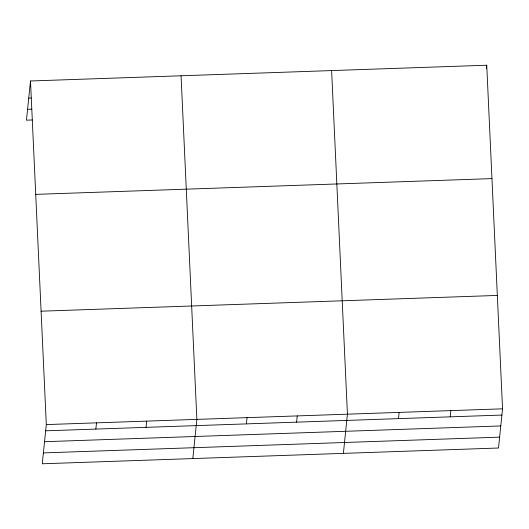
<?xml version="1.0" encoding="UTF-8"?>
<svg xmlns="http://www.w3.org/2000/svg" width="529" height="529" viewBox="0 0 529 529"><rect width="100%" height="100%" fill="white"/><g stroke="black" fill="none" stroke-linecap="round" stroke-linejoin="round"><path stroke-width="0.79" d="M30.503 80.983L46.307 424.582L42.26 463.781L498.497 448.017L502.55 408.824L486.74 65.219L30.503 80.983L26.45 120.176L32.209 119.977M95.848 429.085L96.496 422.85M146.037 427.353L146.685 421.117M192.821 458.577L196.867 419.385L181.063 75.779M246.408 423.888L247.056 417.646M296.597 422.155L297.238 415.913M343.381 453.379L347.427 414.181L331.617 70.575M398.489 418.631L399.137 412.395M450.199 416.845L450.84 410.61M486.422 68.34L486.74 65.219M28.731 98.096L31.198 98.01M27.574 109.298L31.687 109.159M35.714 194.368L491.957 178.61M41.09 311.197L497.333 295.433M46.307 424.582L502.55 408.824M45.666 430.818L501.909 415.06M44.542 441.695L500.784 425.938M43.385 452.903L499.621 437.146"/></g></svg>
